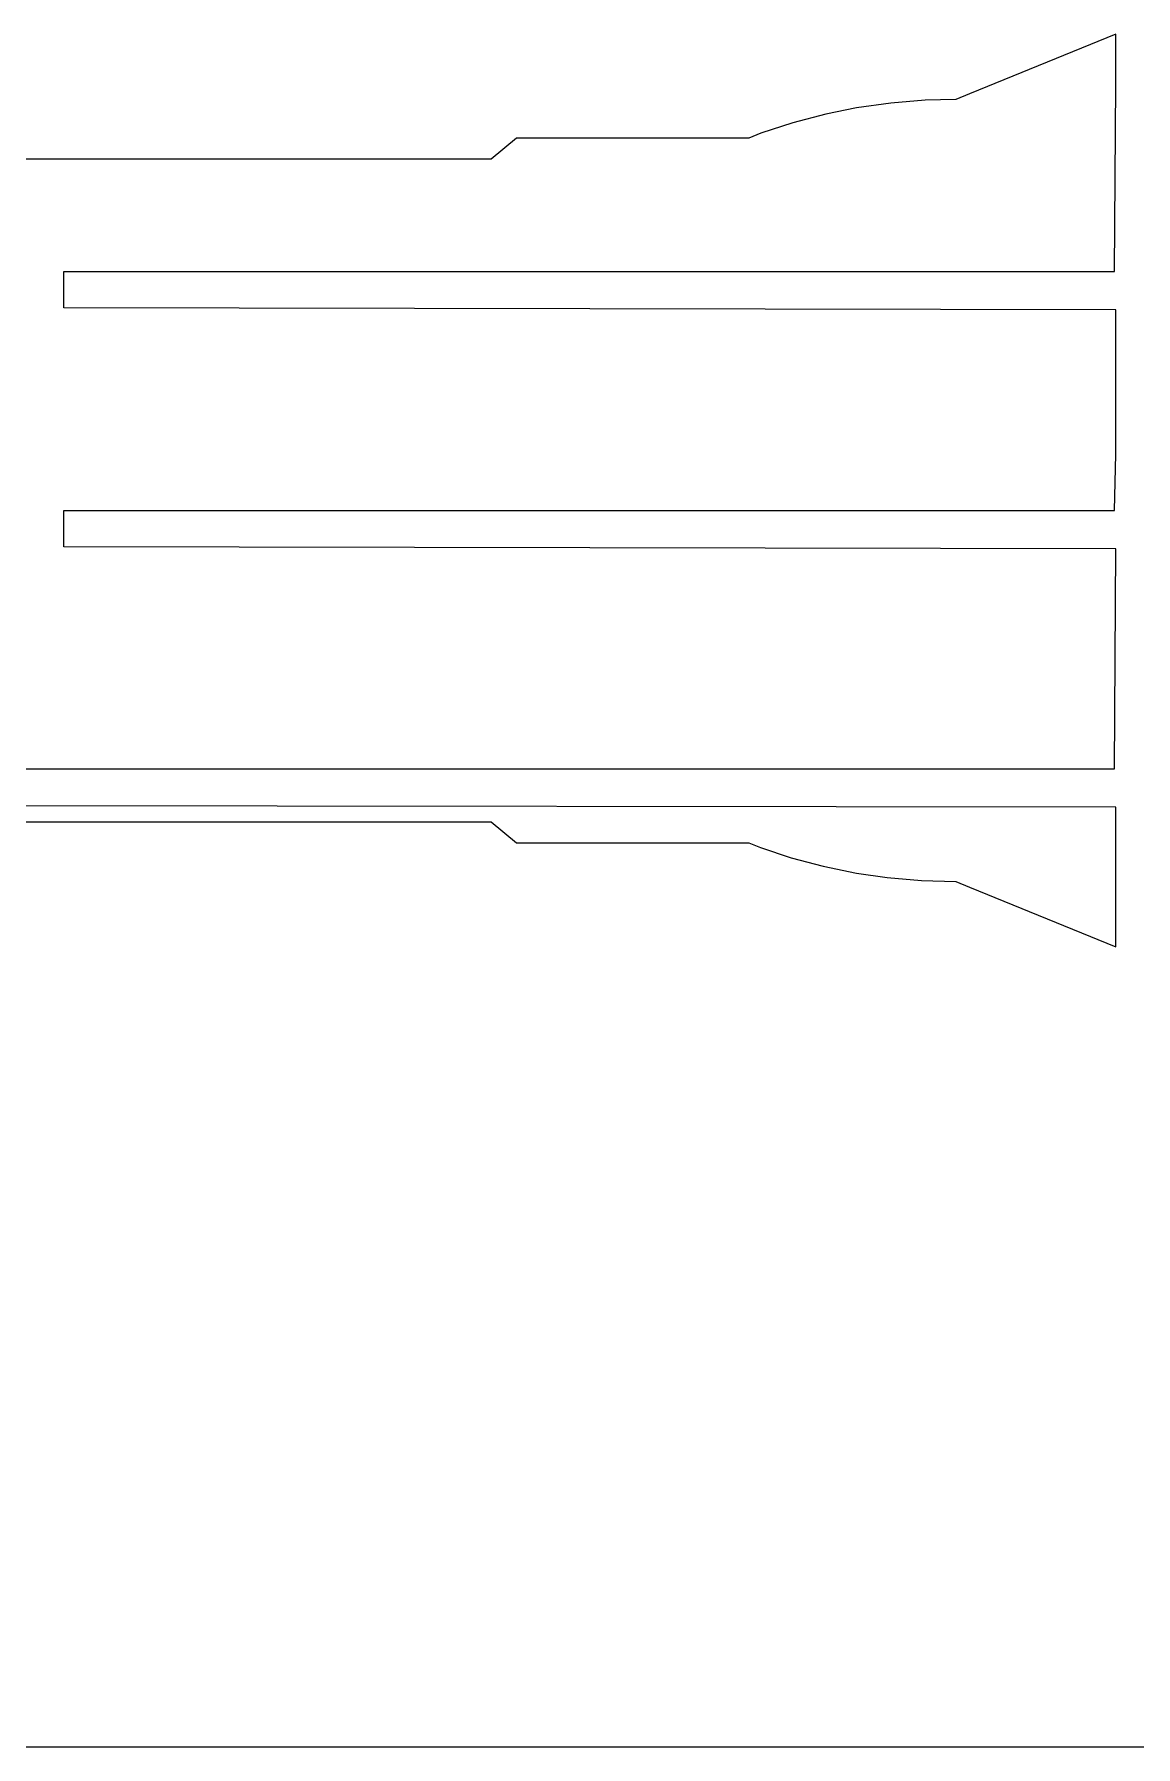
# Model space of a CAD drawing. Extents: x 0 to 900, y 0 to 1000.
# Drawn here: x 682.9 to 770.4, y 0 to 136.1 of the extents above; entities that cross this region are included whole.
import ezdxf

# ---------------------------------------------------------------- set-up
doc = ezdxf.new("R2010")
doc.units = 0

msp = doc.modelspace()

# ---------------------------------------------------------------- linework, layer by layer
at = {"layer": 'boundary', "color": 5}
for p, q in [((768.812085, 136.080434), (757.189272, 131.338325)), ((768.812086, 132.074733), (768.812085, 136.080434)), ((768.717085, 117.231083), (768.812086, 132.074733)), ((753.681759, 130.831679), (750.933796, 130.609961)), ((756.117874, 130.901195), (753.681759, 130.831679)), ((757.189272, 131.338325), (756.117874, 130.901195)), ((745.773568, 129.727091), (743.145663, 129.041056)), ((748.223233, 130.225954), (745.773568, 129.727091)), ((750.933796, 130.609961), (748.223233, 130.225954)), ((740.618619, 128.210936), (739.646995, 127.824131)), ((743.145663, 129.041056), (740.618619, 128.210936)), ((721.208789, 127.824131), (719.177093, 126.166263)), ((735.556248, 127.82413), (721.208789, 127.824131)), ((739.646995, 127.824131), (735.556248, 127.82413)), ((710.743336, 126.166264), (680.415398, 126.166264)), ((719.177093, 126.166263), (710.743336, 126.166264)), ((685.245845, 117.231082), (768.717085, 117.231083)), ((685.245845, 114.331083), (685.245845, 117.231082)), ((768.812085, 114.181083), (685.245845, 114.331083)), ((768.812085, 102.699602), (768.812085, 114.181083)), ((768.717085, 98.23909), (768.812085, 102.699602)), ((685.245844, 95.33909), (685.245845, 98.23909)), ((685.245845, 98.23909), (768.717085, 98.23909)), ((768.812085, 95.18909), (685.245844, 95.33909)), ((768.717085, 77.719899), (768.812085, 95.18909)), ((618.589365, 77.719899), (768.717085, 77.719899)), ((768.812085, 74.6699), (618.589366, 74.819899)), ((680.415397, 73.485244), (710.743335, 73.485244)), ((710.743335, 73.485244), (719.177093, 73.485244)), ((719.177093, 73.485244), (721.20879, 71.827377)), ((768.812085, 67.576777), (768.812085, 74.6699)), ((721.20879, 71.827377), (735.556248, 71.82738)), ((735.556248, 71.82738), (739.646994, 71.827379)), ((739.646994, 71.827379), (740.579413, 71.455703)), ((740.579413, 71.455703), (743.021037, 70.646847)), ((743.021037, 70.646847), (745.577028, 69.964595)), ((745.577028, 69.964595), (748.223233, 69.425561)), ((748.223233, 69.425561), (750.644084, 69.076613)), ((750.644084, 69.076613), (753.367274, 68.832437)), ((753.367274, 68.832437), (756.117874, 68.750316)), ((756.117874, 68.750316), (757.189272, 68.313185)), ((757.189272, 68.313185), (768.812086, 63.571078)), ((768.812086, 63.571078), (768.812085, 67.576777))]:
    msp.add_line(p, q, dxfattribs=at)
at = {"layer": 'frame', "color": 5}
msp.add_line((0, 0), (900, 0), dxfattribs=at)

doc.saveas('drawing.dxf')
